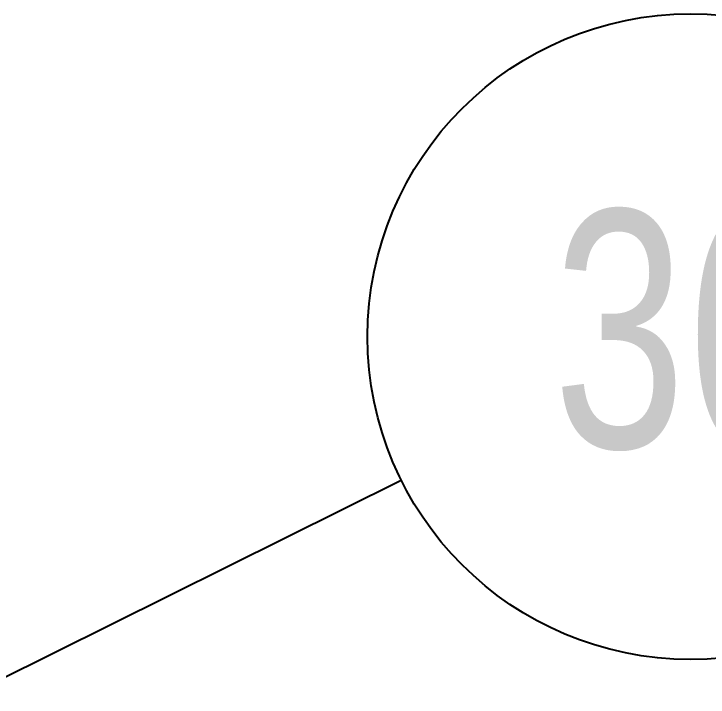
# Model space of a CAD drawing. Header units: millimetres. Extents: x 0 to 279, y 0 to 216.
# Drawn here: x 244.01 to 254.23, y 181.95 to 192.01 of the extents above; entities that cross this region are included whole.
import ezdxf

# ---------------------------------------------------------------- set-up
doc = ezdxf.new("R2010")
doc.units = ezdxf.units.MM
doc.layers.add('DIM', color=1, linetype='Continuous')
doc.styles.add('SLDTEXTSTYLE0', font='TXT', dxfattribs={"width": 0.75})
doc.dimstyles.new('SLDDIMSTYLE0', dxfattribs={"dimtxt": 0.18, "dimasz": 3.302, "dimexe": 0, "dimexo": 0.0625, "dimgap": 0, "dimtad": 0, "dimtih": 1, "dimtoh": 1, "dimdec": 0, "dimrnd": 1e-09, "dimzin": 0, "dimdsep": 46, "dimtxsty": 'Standard', "dimsah": 1, "dimcen": 0.09, "dimadec": 0, "dimazin": 0, "dimtfac": 3.302, "dimtdec": 0, "dimtofl": 0, "dimtmove": 0, "dimatfit": 3, "dimfxl": 0, "dimfrac": 2, "dimtolj": 1, "dimtzin": 0, "dimarcsym": 0})

# ---------------------------------------------------------------- blocks, each defined once
blk = doc.blocks.new('SW_NOTE_30')
at = {"layer": 'DIM', "color": 0}
blk.add_circle((4.259, 2.115), 4.755, dxfattribs=at)
at = {"layer": 'DIM', "color": 0, "insert": (4.189, 3.978), "char_height": 3.5, "attachment_point": 2, "style": 'SLDTEXTSTYLE0'}
blk.add_mtext('36', dxfattribs=at)

msp = doc.modelspace()

# ---------------------------------------------------------------- block references
at = {"layer": 'DIM'}
msp.add_blockref('SW_NOTE_30', (249.713, 185.144), dxfattribs=at)

# ---------------------------------------------------------------- leaders
msp.add_leader([(237.327, 178.994), (249.713, 185.144)], dimstyle='SLDDIMSTYLE0', dxfattribs=at)

doc.saveas('drawing.dxf')
